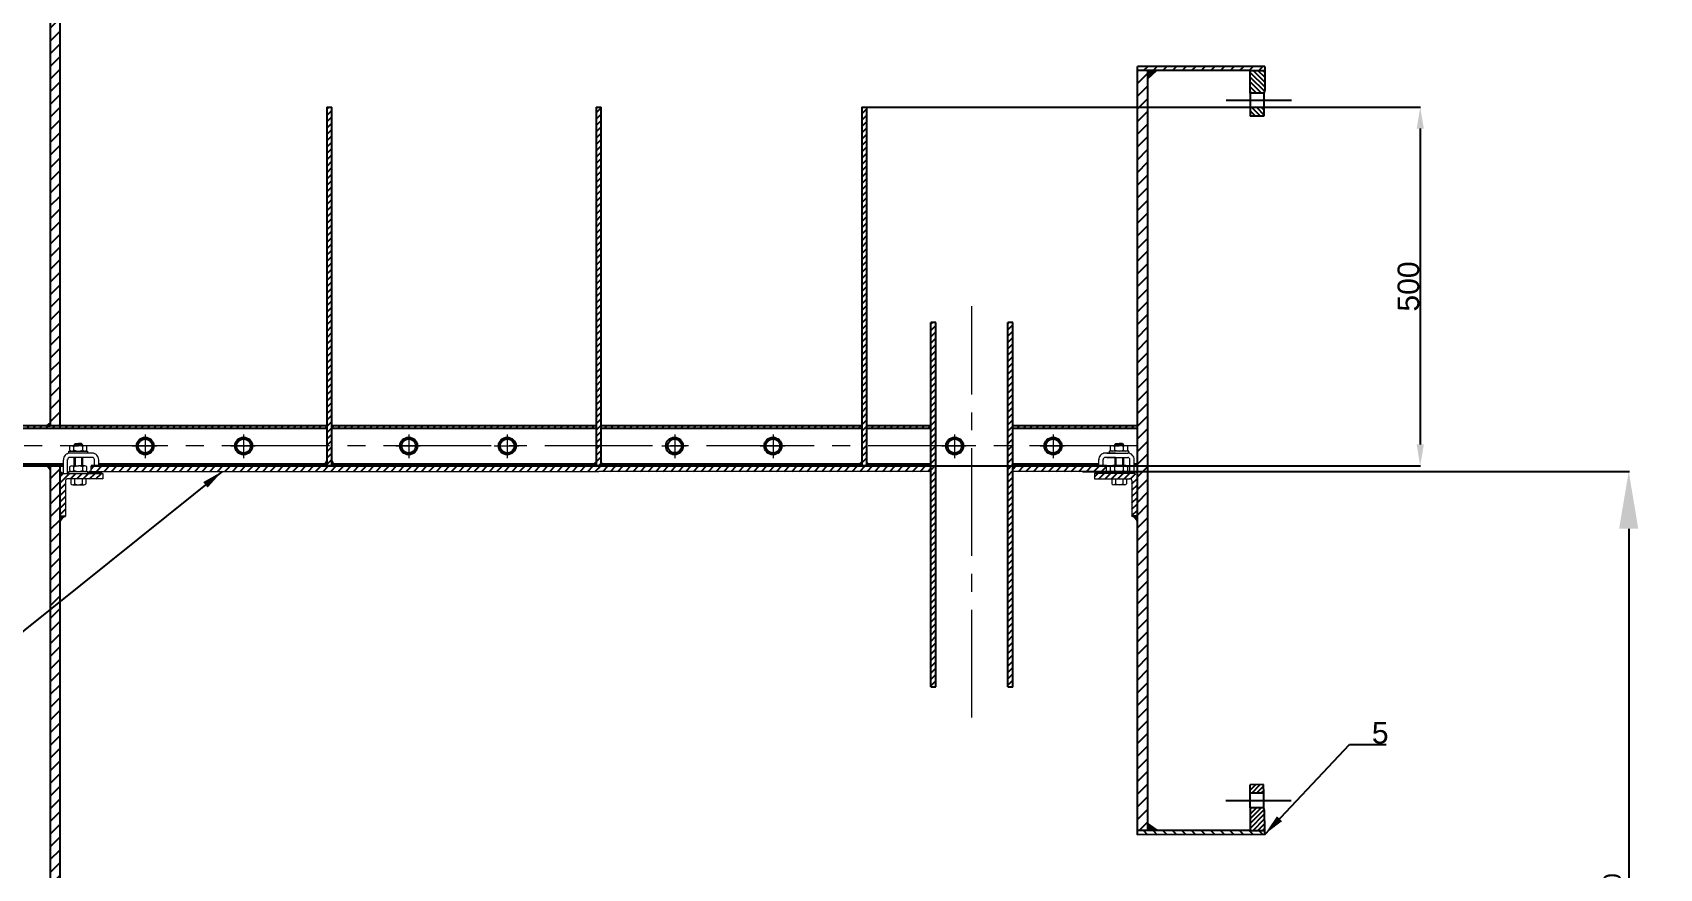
# Model space of a CAD drawing. Header units: inches. Extents: x 102447 to 288095, y 37526 to 105682.
# Drawn here: x 131247 to 133513, y 86632 to 87796 of the extents above; entities that cross this region are included whole.
import ezdxf

# ---------------------------------------------------------------- set-up
doc = ezdxf.new("R2010")
doc.units = ezdxf.units.IN
doc.header["$LTSCALE"] = 200
doc.header["$MEASUREMENT"] = 0
doc.linetypes.add('ACAD_ISO04W100', pattern=[30, 24, -3, 0, -3])
doc.linetypes.add('CENTER2', pattern=[1.125, 0.75, -0.125, 0.125, -0.125])
for name, color, linetype in [('d', 6, 'Continuous'), ('EQUIP', 3, 'Continuous'), ('Layer1', 5, 'ACAD_ISO04W100')]:
    doc.layers.add(name, color=color, linetype=linetype)
doc.layers.add('KI HIEU', color=40, linetype='Continuous', lineweight=25)
doc.layers.add('tam', color=211, linetype='CENTER2', lineweight=18)
doc.styles.get("Standard").update_dxf_attribs({"font": 'Font - TrueType - Arial.ttf'})
doc.dimstyles.new('ISO-25', dxfattribs={"dimtxt": 100, "dimasz": 80, "dimexe": 1.25, "dimexo": 0.625, "dimgap": 10, "dimtad": 1, "dimtoh": 1, "dimdec": 0, "dimtxsty": 'Standard', "dimcen": 2.5, "dimadec": 0, "dimazin": 0, "dimtfac": 1, "dimtdec": 0, "dimtmove": 0, "dimatfit": 3, "dimfxl": 1, "dimarcsym": 0})
doc.dimstyles.get("Standard").update_dxf_attribs({"dimtxt": 30, "dimasz": 30, "dimexe": 0.18, "dimexo": 0.0625, "dimgap": 1, "dimtad": 1, "dimtoh": 1, "dimdec": 0, "dimzin": 0, "dimdsep": 46, "dimtxsty": 'Standard', "dimcen": 0.09, "dimadec": 0, "dimazin": 0, "dimtfac": 1, "dimtdec": 0, "dimtofl": 0, "dimtmove": 0, "dimatfit": 3, "dimfxl": 1, "dimtolj": 1, "dimtzin": 0, "dimarcsym": 0})
pattern_1 = [(45, (-22867.8104, -454.5223), (-4.41941738, 4.41941738), [])]
pattern_2 = [(45, (80692.938, 70436.377), (-5.2614979, 5.2614979), [])]
pattern_3 = [(180, (137058.7397, 87026.831), (-1.48817634, 1.48817634), [1.48817634, -1.48817634]), (180, (137058.7397, 87027.389), (-1.48817634, 1.48817634), [1.48817634, -1.48817634]), (180, (137058.7397, 87027.9471), (-1.48817634, 1.48817634), [1.48817634, -1.48817634]), (90, (137058.5537, 87028.1332), (1.48817634, 1.48817634), [1.48817634, -1.48817634]), (90, (137057.9956, 87028.1332), (1.48817634, 1.48817634), [1.48817634, -1.48817634]), (90, (137057.4375, 87028.1332), (1.48817634, 1.48817634), [1.48817634, -1.48817634])]
pattern_4 = [(45, (-22867.8104, 1152.9185), (-4.41941738, 4.41941738), [])]
pattern_5 = [(315, (117763.759, 131318.6757), (3.3410512, 3.3410512), [])]
pattern_6 = [(45.138745, (117869.196, 43073.094), (3.34913193, -3.33295084), [])]

# ---------------------------------------------------------------- blocks, each defined once
blk = doc.blocks.new('*D58')
at = {"color": 0, "lineweight": -2, "transparency": 16777216}
for p, q in [((132709.2, 87185), (133471, 87185)), ((133469.8, 87105), (133469.8, 86068)), ((132686.4, 85988), (133471, 85988))]:
    blk.add_line(p, q, dxfattribs=at)
at = {"color": 0, "transparency": 16777216}
for points in [[(133456.4, 87105), (133483.1, 87105), (133469.8, 87185)], [(133456.4, 86068), (133483.1, 86068), (133469.8, 85988)]]:
    blk.add_solid(points, dxfattribs=at)
at = {"layer": 'Defpoints', "color": 0, "transparency": 16777216}
for p in [(132708.6, 87185), (132685.8, 85988), (133469.8, 85988)]:
    blk.add_point(p, dxfattribs=at)
at = {"color": 0, "transparency": 16777216, "insert": (133447, 86586.5), "char_height": 100, "attachment_point": 5, "rotation": 90}
blk.add_mtext('{\\H0.25x;1200}', dxfattribs=at)
blk = doc.blocks.new('*D59')
at = {"color": 0, "lineweight": -2, "transparency": 16777216}
for p, q in [((132409.1, 87692.4), (133179.7, 87692.4)), ((133179.5, 87662.4), (133179.5, 87222.5)), ((132421.6, 87192.5), (133179.7, 87192.5))]:
    blk.add_line(p, q, dxfattribs=at)
at = {"color": 0, "transparency": 16777216}
for points in [[(133174.5, 87662.4), (133184.5, 87662.4), (133179.5, 87692.4)], [(133174.5, 87222.5), (133184.5, 87222.5), (133179.5, 87192.5)]]:
    blk.add_solid(points, dxfattribs=at)
at = {"layer": 'Defpoints', "color": 0, "transparency": 16777216}
for p in [(132409, 87692.4), (132421.6, 87192.5), (133179.5, 87192.5)]:
    blk.add_point(p, dxfattribs=at)
at = {"color": 0, "transparency": 16777216, "insert": (133163.2, 87442.5), "char_height": 30, "attachment_point": 5, "rotation": 90}
blk.add_mtext('\\A1;500', dxfattribs=at)
blk = doc.blocks.new('*D80')
at = {"layer": 'Defpoints', "color": 0, "transparency": 16777216}
for p in [(130614.5, 90011.5), (131933.4, 90011.5), (131271.5, 82674.2)]:
    blk.add_point(p, dxfattribs=at)
at = {"layer": 'EQUIP', "color": 0, "lineweight": -2, "transparency": 16777216}
for p, q in [((131933.3, 90011.5), (130614.3, 90011.5)), ((130614.5, 82704.2), (130614.5, 89981.5)), ((131271.4, 82674.2), (130614.3, 82674.2))]:
    blk.add_line(p, q, dxfattribs=at)
at = {"layer": 'EQUIP', "color": 0, "transparency": 16777216}
for points in [[(130609.5, 89981.5), (130619.5, 89981.5), (130614.5, 90011.5)], [(130609.5, 82704.2), (130619.5, 82704.2), (130614.5, 82674.2)]]:
    blk.add_solid(points, dxfattribs=at)
at = {"layer": 'EQUIP', "color": 0, "transparency": 16777216, "insert": (130598.2, 86342.8), "char_height": 30, "attachment_point": 5, "rotation": 90}
blk.add_mtext('\\A1;7000', dxfattribs=at)

msp = doc.modelspace()

# ---------------------------------------------------------------- hatches: boundary and pattern name
h = msp.add_hatch()
h.set_pattern_fill('ANSI31', color=256, scale=100)
h.paths.add_polyline_path([(131285.4, 89622.2), (131271.5, 89622.2), (131271.5, 89411), (131285.4, 89411)])
edge = h.paths.add_edge_path()
edge.add_ellipse((132035.5, 89663.9), major_axis=(-750, 0), ratio=0.448962, start_angle=277.687, end_angle=360, ccw=False)
edge.add_ellipse((132035.5, 89663.9), major_axis=(-750, 0), ratio=0.448962, start_angle=277.0203, end_angle=277.687, ccw=False)
edge.add_line((131943.8, 89998.1), (131943.8, 90012.1))
edge.add_ellipse((132035.5, 89663.9), major_axis=(-764, 0), ratio=0.459033, start_angle=276.8965, end_angle=278.4704)
edge.add_ellipse((132035.5, 89663.9), major_axis=(-764, 0), ratio=0.459033, start_angle=278.4704, end_angle=360)
edge.add_line((131271.5, 89663.9), (131271.5, 89629.6))
edge.add_line((131271.5, 89629.6), (131285.4, 89629.6))
edge.add_line((131285.4, 89629.6), (131285.5, 89663.9))
h.paths.add_polyline_path([(131285.4, 89330.3), (131271.5, 89330.3), (131271.5, 88878.7), (131285.4, 88878.7)])
edge = h.paths.add_edge_path()
edge.add_ellipse((132035.5, 89663.9), major_axis=(-764, 0), ratio=0.459033, start_angle=180, end_angle=260.163)
edge.add_line((132166.1, 90009.5), (132152.3, 90010.5))
edge.add_ellipse((132035.5, 89663.9), major_axis=(-764, 0), ratio=0.459033, start_angle=261.2071, end_angle=261.8656)
edge.add_line((132143.6, 90011.1), (132143.6, 89997.1))
edge.add_ellipse((132035.5, 89663.9), major_axis=(-750, 0), ratio=0.448962, start_angle=180.0325, end_angle=261.7089, ccw=False)
edge.add_line((132785.5, 89664.1), (132785.5, 89629.6))
edge.add_line((132785.5, 89629.6), (132799.6, 89629.6))
edge.add_line((132799.6, 89629.6), (132799.6, 89663.9))
h.paths.add_polyline_path([(132799.6, 89622.2), (132785.5, 89622.2), (132785.6, 89111.2), (132799.6, 89111.3)])
h.paths.add_polyline_path([(132799.6, 88911.4), (132785.6, 88911.4), (132785.6, 87943.2), (132799.6, 87943.3)])
h.paths.add_polyline_path([(131285.4, 88828.7), (131271.5, 88828.7), (131271.5, 88478.7), (131285.4, 88478.7)])
h.paths.add_polyline_path([(131285.4, 88428.7), (131271.5, 88428.7), (131271.5, 87248.3), (131285.4, 87248.3)])
h.paths.add_polyline_path([(132799.6, 87743.4), (132785.6, 87743.4), (132785.6, 86684.6), (132799.6, 86684.6)])
h = msp.add_hatch()
h.set_pattern_fill('ANSI31', color=256, scale=50)
h.set_pattern_definition(pattern_4)
h.paths.add_polyline_path([(131573, 88483.4), (131573, 88691), (131566, 88691), (131566, 88083.5), (131573, 88083.5)])
h.paths.add_polyline_path([(131466, 88691), (131459, 88691), (131459, 88083.5), (131466, 88083.5)])
h.paths.add_polyline_path([(132505, 87220.4), (132498, 87220.4), (132498, 86885), (132505, 86885)])
h.paths.add_polyline_path([(132612, 87220.4), (132605, 87220.4), (132605, 86885), (132612, 86885)])
h.paths.add_polyline_path([(131573, 86015.9), (131566, 86015.9), (131566, 85680.6), (131573, 85680.6)])
h.paths.add_polyline_path([(131466, 86015.9), (131459, 86015.9), (131459, 85680.6), (131466, 85680.6)])
h.paths.add_polyline_path([(132505, 84817), (132498, 84817), (132498, 84709.8, 0.008634), (132505, 84707.7)])
h.paths.add_polyline_path([(132612, 84817), (132605, 84817), (132605, 84704.3, 0.008482), (132612, 84705.9)])
h.paths.add_polyline_path([(132612, 84705.9, -0.008482), (132605, 84704.3), (132605, 84481.6), (132612, 84481.6)])
h.paths.add_polyline_path([(132505, 84707.7, -0.008634), (132498, 84709.8), (132498, 84481.6), (132505, 84481.6)])
h.paths.add_polyline_path([(131466, 86188), (131459, 86188), (131459, 86015.9), (131466, 86015.9)])
h.paths.add_polyline_path([(131573, 86188), (131566, 86188), (131566, 86015.9), (131573, 86015.9)])
h.paths.add_polyline_path([(132612, 84989.1), (132605, 84989.1), (132605, 84817), (132612, 84817)])
h.paths.add_polyline_path([(132505, 84989.1), (132498, 84989.1), (132498, 84817), (132505, 84817)])
h.paths.add_polyline_path([(132505, 87392.5), (132498, 87392.5), (132498, 87220.4), (132505, 87220.4)])
h.paths.add_polyline_path([(132612, 87392.5), (132605, 87392.5), (132605, 87220.4), (132612, 87220.4)])
at = {"linetype": 'Continuous'}
for color, points in [(0, [(132799.6, 87731.8), (132812.4, 87743.4), (132799.6, 87743.4)]), (256, [(131271.5, 87252.8), (131266.5, 87248.3), (131271.5, 87248.3)]), (256, [(131267.8, 87192.5), (131271.5, 87192.5), (131271.5, 87187.4)]), (0, [(132799.7, 86696.1), (132799.6, 86684.6), (132816.2, 86684.6)])]:
    msp.add_hatch(color=color, dxfattribs=at).paths.add_polyline_path(points)
h = msp.add_hatch()
h.set_pattern_fill('ANSI31', color=6, scale=50)
h.set_pattern_definition(pattern_4)
h.paths.add_polyline_path([(131664, 87692.4), (131657, 87692.4), (131657, 87192.5), (131664, 87192.5)])
h.paths.add_polyline_path([(132039.1, 87692.4), (132032.1, 87692.4), (132032.1, 87192.5), (132039.1, 87192.5)])
h.paths.add_polyline_path([(132409, 87692.4), (132402, 87692.4), (132402, 87192.5), (132409, 87192.5)])
h = msp.add_hatch()
h.set_pattern_fill('ANSI31', color=3, scale=50)
h.set_pattern_definition(pattern_4)
h.paths.add_polyline_path([(131162.4, 87301), (131148.7, 87301), (131148.7, 87289.8), (131162.4, 87289.8)])
h.paths.add_polyline_path([(131162.4, 87274.9), (131148.7, 87274.9), (131147.5, 87270), (131147.5, 87248.3), (131162.4, 87248.3)])
h.paths.add_polyline_path([(131356.4, 87248.3), (131162.4, 87248.3), (131147.5, 87248.3), (131147.5, 87245.2), (131356.9, 87245.2, 0.005373)])
h.paths.add_polyline_path([(131290, 87195.6), (131147.5, 87195.6), (131147.5, 87192.5), (131290, 87192.5)])
h.paths.add_polyline_path([(131657, 87248.3), (131356.4, 87248.3, -0.005373), (131356.9, 87245.2), (131657, 87245.2)])
h.paths.add_polyline_path([(131654.1, 87195.6), (131356.9, 87195.6, -0.005373), (131356.4, 87192.5), (131649.3, 87192.5, 0.1066)])
h.paths.add_polyline_path([(131356.9, 87195.6), (131339.3, 87195.6), (131339.3, 87192.5), (131343.6, 87192.5), (131356.4, 87192.5, 0.005373)])
h.paths.add_polyline_path([(132032.1, 87248.3), (131664, 87248.3), (131664, 87245.2), (132032.1, 87245.2)])
h.paths.add_polyline_path([(132032.1, 87195.6), (131666.9, 87195.6, 0.1066), (131671.7, 87192.5), (132032.1, 87192.5)])
h.paths.add_polyline_path([(132402, 87248.3), (132039.1, 87248.3), (132039.1, 87245.2), (132402, 87245.2)])
h.paths.add_polyline_path([(132402, 87195.6), (132039.1, 87195.6), (132039.1, 87192.5), (132402, 87192.5)])
h.paths.add_polyline_path([(132498, 87195.6), (132409, 87195.6), (132409, 87192.5), (132498, 87192.5)])
h.paths.add_polyline_path([(132498, 87248.3), (132409, 87248.3), (132409, 87245.2), (132498, 87245.2)])
h.paths.add_polyline_path([(132785.6, 87248.3), (132612, 87248.3), (132612, 87245.2), (132785.6, 87245.2)])
h.paths.add_polyline_path([(132731.9, 87195.6), (132612, 87195.6), (132612, 87192.5), (132731.9, 87192.5)])
h.paths.add_polyline_path([(132785.6, 87195.6), (132781.1, 87195.6), (132781.1, 87192.5), (132785.6, 87192.5)])
h = msp.add_hatch()
h.set_pattern_fill('ANSI31', color=256, scale=100)
h.set_pattern_definition([(45, (238.674, 0), (-8.8388348, 8.8388348), [])])
edge = h.paths.add_edge_path()
edge.add_ellipse((132035.5, 83524.4), major_axis=(-764, 0), ratio=0.459033, start_angle=93.0217, end_angle=158.1054)
edge.add_ellipse((132035.5, 83524.4), major_axis=(-764, 0), ratio=0.459033, start_angle=158.1054, end_angle=180)
edge.add_line((132799.6, 83524.4), (132799.6, 83577.8))
edge.add_line((132799.6, 83577.8), (132785.5, 83577.8))
edge.add_line((132785.5, 83577.8), (132785.5, 83524.4))
edge.add_ellipse((132035.5, 83524.4), major_axis=(-750, 0), ratio=0.448936, start_angle=93.0815, end_angle=180, ccw=False)
edge.add_line((132075.8, 83188.2), (132075.8, 83174.2))
edge = h.paths.add_edge_path()
edge.add_ellipse((132035.5, 83524.4), major_axis=(-750, 0), ratio=0.448936, start_angle=0, end_angle=86.9185, ccw=False)
edge.add_line((131285.4, 83524.4), (131285.4, 83577.8))
edge.add_line((131285.4, 83577.8), (131271.5, 83577.8))
edge.add_line((131271.5, 83577.8), (131271.5, 83524.4))
edge.add_ellipse((132035.5, 83524.4), major_axis=(-764, 0), ratio=0.459033, start_angle=0, end_angle=21.8946)
edge.add_ellipse((132035.5, 83524.4), major_axis=(-764, 0), ratio=0.459033, start_angle=21.8946, end_angle=54.7411)
edge.add_ellipse((132035.5, 83524.4), major_axis=(-764, 0), ratio=0.459033, start_angle=54.7411, end_angle=86.9717)
edge.add_line((131995.2, 83174.2), (131995.2, 83188.2))
h.paths.add_polyline_path([(132799.6, 84054.7), (132785.5, 84054.7), (132785.5, 83619.4), (132785.5, 83585.2), (132799.6, 83585.2)])
h.paths.add_polyline_path([(131285.4, 84789.1), (131271.5, 84789.1), (131271.5, 84260.8), (131285.4, 84260.8)])
edge = h.paths.add_edge_path()
edge.add_arc((132630.5, 84911.4), 266.7, 305.5366, 309.3315, ccw=False)
edge.add_line((132785.5, 84694.4), (132785.5, 84254.5))
edge.add_line((132785.5, 84254.5), (132799.6, 84254.6))
edge.add_line((132799.6, 84254.6), (132799.6, 84705.1))
edge = h.paths.add_edge_path()
edge.add_arc((132630.5, 84911.4), 266.7, 50.6685, 54.4588)
edge.add_line((132785.6, 85128.5), (132785.5, 84694.4))
edge.add_arc((132630.5, 84911.4), 266.7, 305.5366, 309.3315)
edge.add_line((132799.6, 84705.1), (132799.6, 85117.7))
edge = h.paths.add_edge_path()
edge.add_line((132799.6, 85341.2), (132785.6, 85341.2))
edge.add_line((132785.6, 85341.2), (132785.6, 85128.5))
edge.add_arc((132630.5, 84911.4), 266.7, 50.6685, 54.4588, ccw=False)
edge.add_line((132799.6, 85117.7), (132799.6, 85341.2))
h.paths.add_polyline_path([(132799.6, 86484.8), (132785.6, 86484.8), (132785.6, 85541), (132799.6, 85541.1)])
h.paths.add_polyline_path([(131285.4, 85988), (131271.5, 85988), (131271.5, 84844.9), (131285.4, 84844.9)])
h.paths.add_polyline_path([(131285.4, 87192.5), (131271.5, 87192.5), (131271.5, 86043.8), (131285.4, 86043.8)])
h.paths.add_polyline_path([(131271.5, 83689.8), (131285.4, 83689.8), (131285.4, 83710.8), (131271.5, 83710.8)])
h.paths.add_polyline_path([(131285.4, 83609.2), (131271.5, 83609.2), (131271.5, 83585.2), (131285.4, 83585.2)])
h.paths.add_polyline_path([(131271.5, 84232.4), (131285.4, 84232.4), (131285.4, 84260.8), (131271.5, 84260.8)])
h.paths.add_polyline_path([(131285.4, 84169.4), (131271.5, 84169.4), (131271.5, 83710.8), (131285.4, 83710.8)])
at = {"linetype": 'Continuous', "lineweight": 9}
for points in [[(131288.6, 87182.1), (131285.6, 87185), (131285.6, 87182.1)], [(132782.6, 87182.1), (132785.6, 87185), (132785.6, 87182.1)]]:
    msp.add_hatch(color=0, dxfattribs=at).paths.add_polyline_path(points)
h = msp.add_hatch()
h.set_pattern_fill('ANSI31', color=6, scale=50)
h.set_pattern_definition(pattern_1)
h.paths.add_polyline_path([(131285.6, 87182), (131288.6, 87182.1), (131345.1, 87182.1), (131345.1, 87174.6), (131296.4, 87174.6, 0.500433), (131293, 87171.3), (131293, 87122.5), (131285.6, 87122.5)])
h = msp.add_hatch(dxfattribs=at)
h.set_pattern_fill('EARTH', color=0, scale=5.952705, style=0)
h.set_pattern_definition(pattern_3)
edge = h.paths.add_edge_path()
edge.add_line((131325.8, 87182.1), (131325.8, 87185))
edge.add_line((131325.8, 87185), (131343.6, 87185))
edge.add_line((131343.6, 87182.1), (131343.6, 87185))
edge.add_line((131288.6, 87182.1), (131345.1, 87182.1))
h = msp.add_hatch(color=0, dxfattribs=at)
edge = h.paths.add_edge_path()
edge.add_line((131657, 87192.5), (131657, 87199.9))
edge.add_arc((131644.5, 87205.1), 13.5, -69.1892, -22.588, ccw=False)
edge.add_line((131649.3, 87192.5), (131657, 87192.5))
h = msp.add_hatch(color=0, dxfattribs=at)
edge = h.paths.add_edge_path()
edge.add_line((131664, 87192.5), (131664, 87199.9))
edge.add_arc((131676.5, 87205.1), 13.5, 562.588, 609.1892)
edge.add_line((131671.7, 87192.5), (131664, 87192.5))
h = msp.add_hatch(color=0, dxfattribs=at)
edge = h.paths.add_edge_path()
edge.add_line((132032.1, 87192.5), (132032.1, 87199.9))
edge.add_arc((132019.6, 87205.1), 13.5, -69.1892, -22.588, ccw=False)
edge.add_line((132024.4, 87192.5), (132032.1, 87192.5))
h = msp.add_hatch(color=0, dxfattribs=at)
edge = h.paths.add_edge_path()
edge.add_line((132039.1, 87192.5), (132039.1, 87199.9))
edge.add_arc((132051.5, 87205.1), 13.5, 562.588, 609.1892)
edge.add_line((132046.7, 87192.5), (132039.1, 87192.5))
h = msp.add_hatch(color=0, dxfattribs=at)
edge = h.paths.add_edge_path()
edge.add_line((132402, 87192.5), (132402, 87199.9))
edge.add_arc((132389.5, 87205.1), 13.5, -69.1892, -22.588, ccw=False)
edge.add_line((132394.3, 87192.5), (132402, 87192.5))
h = msp.add_hatch(color=0, dxfattribs=at)
edge = h.paths.add_edge_path()
edge.add_line((132409, 87192.5), (132409, 87199.9))
edge.add_arc((132421.5, 87205.1), 13.5, 562.588, 609.1892)
edge.add_line((132416.7, 87192.5), (132409, 87192.5))
h = msp.add_hatch(dxfattribs=at)
h.set_pattern_fill('EARTH', color=0, scale=5.952705, style=0)
h.set_pattern_definition(pattern_3)
edge = h.paths.add_edge_path()
edge.add_line((132745.4, 87182.1), (132745.4, 87185))
edge.add_line((132745.4, 87185), (132727.5, 87185))
edge.add_line((132727.5, 87182.1), (132727.5, 87185))
edge.add_line((132782.6, 87182.1), (132726, 87182.1))
h = msp.add_hatch()
h.set_pattern_fill('ANSI31', color=6, scale=50)
h.set_pattern_definition(pattern_1)
h.paths.add_polyline_path([(132785.6, 87182), (132782.6, 87182.1), (132726, 87182.1), (132726, 87174.6), (132774.7, 87174.6, -0.500433), (132778.1, 87171.3), (132778.1, 87122.5), (132785.6, 87122.5)])
h = msp.add_hatch(color=0, dxfattribs=at)
edge = h.paths.add_edge_path()
edge.add_line((131285.6, 87122.5), (131293, 87122.5))
edge.add_arc((131298.2, 87110.1), 13.5, 472.588, 519.1892)
edge.add_line((131285.6, 87114.9), (131285.6, 87122.5))
h = msp.add_hatch(color=0, dxfattribs=at)
edge = h.paths.add_edge_path()
edge.add_line((132785.6, 87122.5), (132778.1, 87122.5))
edge.add_arc((132772.9, 87110.1), 13.5, 20.8108, 67.412, ccw=False)
edge.add_line((132785.6, 87114.9), (132785.6, 87122.5))
at = {"layer": 'd', "linetype": 'ByBlock'}
h = msp.add_hatch(dxfattribs=at)
h.set_pattern_fill('ANSI31', color=256, scale=75.599358, style=0)
h.set_pattern_definition([(45, (117767.539, 131318.676), (-6.6821024, 6.6821024), [])])
h.paths.add_polyline_path([(132942.8, 87743.4), (132837.2, 87743.4), (132812.4, 87743.4), (132785.6, 87743.4), (132785.6, 87749.1), (132837.2, 87749.1), (132963, 87749.1), (132963, 87743.4)])
edge = h.paths.add_edge_path(flags=16)
edge.add_line((132785.6, 87743.4), (132812.4, 87743.4))
at = {"layer": 'd'}
h = msp.add_hatch(dxfattribs=at)
h.set_pattern_fill('ANSI31', color=256, scale=37.799679, angle=-90, style=0)
h.set_pattern_definition(pattern_5)
h.paths.add_polyline_path([(132942.8, 87711.9), (132942.8, 87743.4), (132963, 87743.4), (132963, 87716.3), (132961.7, 87711.9)])
h = msp.add_hatch(dxfattribs=at)
h.set_pattern_fill('ANSI31', color=256, scale=37.799679, angle=-90, style=0)
h.set_pattern_definition(pattern_5)
h.paths.add_polyline_path([(132942.8, 87691.7), (132942.8, 87679.8), (132961.7, 87679.8), (132961.7, 87691.7)])
at = {"layer": 'd', "linetype": 'ByBlock'}
h = msp.add_hatch(dxfattribs=at)
h.set_pattern_fill('ANSI31', color=256, scale=59.527054, style=0)
h.set_pattern_definition(pattern_2)
edge = h.paths.add_edge_path()
edge.add_line((131328.8, 87192.5), (131328.7, 87192.5))
h.paths.add_polyline_path([(132035.6, 87192.5), (132035.6, 87185), (131328.7, 87185), (131328.7, 87192.5)])
h = msp.add_hatch(dxfattribs=at)
h.set_pattern_fill('ANSI31', color=256, scale=59.527054, style=0)
h.set_pattern_definition(pattern_2)
edge = h.paths.add_edge_path()
edge.add_line((132742.3, 87192.5), (132742.4, 87192.5))
h.paths.add_polyline_path([(132498, 87185), (132498, 87192.5), (132035.6, 87192.5), (132035.6, 87185)])
h.paths.add_polyline_path([(132612, 87192.5), (132612, 87185), (132742.4, 87185), (132742.4, 87192.5)])
at = {"layer": 'd'}
h = msp.add_hatch(dxfattribs=at)
h.set_pattern_fill('ANSI31', color=256, scale=37.799679, angle=-90, style=0)
h.set_pattern_definition(pattern_6)
h.paths.add_polyline_path([(132942.6, 86736.7), (132942.6, 86748.6), (132961.4, 86748.7), (132961.5, 86736.7)])
h = msp.add_hatch(dxfattribs=at)
h.set_pattern_fill('ANSI31', color=256, scale=37.799679, angle=-90, style=0)
h.set_pattern_definition(pattern_6)
h.paths.add_polyline_path([(132942.6, 86716.5), (132942.7, 86685), (132962.9, 86685), (132962.8, 86712.1), (132961.5, 86716.5)])
at = {"layer": 'd', "linetype": 'ByBlock'}
h = msp.add_hatch(dxfattribs=at)
h.set_pattern_fill('ANSI31', color=256, scale=75.599358, style=0)
h.set_pattern_definition([(315.138745, (117872.976, 43073.103), (-6.6659017, -6.6982639), [])])
h.paths.add_polyline_path([(132942.7, 86685), (132837.1, 86684.7), (132812.3, 86684.7), (132785.7, 86684.6), (132785.7, 86678.9), (132837.1, 86679.1), (132962.9, 86679.4), (132962.9, 86685)])
edge = h.paths.add_edge_path(flags=17)
edge.add_line((132785.7, 86684.6), (132812.3, 86684.7))

# ---------------------------------------------------------------- linework, layer by layer
for p, q in [((131271.5, 88428.7), (131271.5, 87248.3)), ((131285.4, 87248.3), (131285.4, 88428.7)), ((132785.6, 86678.9), (132785.6, 87749.1)), ((132799.6, 87749.1), (132799.6, 87748.7)), ((132799.6, 87743.4), (132799.6, 86684.6)), ((131657, 87692.4), (131657, 87192.5)), ((131657, 87692.4), (131664, 87692.4)), ((131664, 87192.5), (131664, 87692.4)), ((132032.1, 87692.4), (132032.1, 87192.5)), ((132032.1, 87692.4), (132039.1, 87692.4)), ((132039.1, 87192.5), (132039.1, 87692.4)), ((132402, 87692.4), (132402, 87192.5)), ((132402, 87692.4), (132409, 87692.4)), ((132409, 87192.5), (132409, 87692.4)), ((132498, 86885), (132498, 87392.5)), ((132505, 87392.5), (132498, 87392.5)), ((132505, 86885), (132505, 87392.5)), ((132605, 86885), (132605, 87392.5)), ((132612, 87392.5), (132605, 87392.5)), ((132612, 86885), (132612, 87392.5)), ((131271.5, 87192.6), (131271.5, 86043.8)), ((131285.5, 87192.5), (131271.5, 87192.5)), ((131285.4, 86043.8), (131285.4, 87192.5)), ((131657, 87192.5), (131664, 87192.5)), ((132039.1, 87192.5), (132032.1, 87192.5)), ((132032.1, 87192.5), (132039.1, 87192.5)), ((132409, 87192.5), (132402, 87192.5)), ((132402, 87192.5), (132409, 87192.5)), ((132498, 86885), (132505, 86885)), ((132605, 86885), (132612, 86885)), ((132799.6, 86679.3), (132799.6, 86679))]:
    msp.add_line(p, q)
at = {"color": 0, "linetype": 'Continuous'}
for p, q in [((132853.4, 87749.1), (132785.6, 87749.1)), ((132963, 87749.1), (132837.2, 87749.1)), ((132963, 87749.1), (132963, 87743.4)), ((132861.1, 87743.4), (132785.6, 87743.4)), ((132798.8, 87743.4), (132812.4, 87743.4)), ((132798.8, 87743.4), (132812.4, 87743.4)), ((132799.6, 87731.8), (132812.4, 87743.4)), ((132942.8, 87743.4), (132837.2, 87743.4)), ((132942.8, 87743.4), (132963, 87743.4)), ((132942.8, 87711.9), (132942.8, 87743.4)), ((132963, 87743.4), (132963, 87716.3)), ((132961.7, 87711.9), (132942.8, 87711.9)), ((132942.8, 87711.9), (132942.8, 87691.7)), ((132963, 87716.3), (132961.7, 87711.9)), ((132961.7, 87711.9), (132961.7, 87691.7)), ((132961.7, 87691.7), (132942.8, 87691.7)), ((132942.8, 87691.7), (132942.8, 87679.8)), ((132961.7, 87679.8), (132942.8, 87679.8)), ((132961.7, 87691.7), (132961.7, 87679.8)), ((131271.5, 87248.3), (131266.5, 87248.3)), ((131271.5, 87192.5), (131267.8, 87192.5)), ((131290, 87192.5), (131285.5, 87192.5)), ((132498, 87192.5), (131328.7, 87192.5)), ((132742.4, 87192.5), (132612, 87192.5)), ((132961.4, 86748.7), (132942.6, 86748.6)), ((132942.6, 86736.7), (132942.6, 86748.6)), ((132961.5, 86736.7), (132961.4, 86748.7)), ((132961.5, 86736.7), (132942.6, 86736.7)), ((132942.6, 86716.5), (132942.6, 86736.7)), ((132961.5, 86716.5), (132961.5, 86736.7)), ((132961.5, 86716.5), (132942.6, 86716.5)), ((132942.6, 86716.5), (132942.7, 86685)), ((132962.8, 86712.1), (132961.5, 86716.5)), ((132962.9, 86685), (132962.8, 86712.1)), ((132942.7, 86685), (132785.6, 86684.6)), ((132962.9, 86679.4), (132785.6, 86678.9)), ((132840, 86679.1), (132785.6, 86678.9)), ((132847.6, 86684.8), (132812.3, 86684.7)), ((132942.7, 86685), (132962.9, 86685)), ((132962.9, 86679.4), (132962.9, 86685))]:
    msp.add_line(p, q, dxfattribs=at)
at = {"linetype": 'Continuous'}
for p, q in [((131268.4, 87248.3), (131162.4, 87248.3)), ((131657, 87248.3), (131162.4, 87248.3)), ((131271.5, 87252.8), (131266.5, 87248.3)), ((131266.5, 87248.3), (131271.5, 87248.3)), ((131266.5, 87248.3), (131271.5, 87248.3)), ((132032.1, 87248.3), (131664, 87248.3)), ((132402, 87248.3), (132039.1, 87248.3)), ((132498, 87248.3), (132409, 87248.3)), ((132785.6, 87248.3), (132612, 87248.3)), ((131147.5, 87245.2), (131657, 87245.2)), ((131664, 87245.2), (132032.1, 87245.2)), ((132039.1, 87245.2), (132402, 87245.2)), ((132409, 87245.2), (132498, 87245.2)), ((132612, 87245.2), (132785.6, 87245.2)), ((131147.5, 87195.6), (131290, 87195.6)), ((131147.5, 87195.6), (131290, 87195.6)), ((131147.5, 87192.5), (131290, 87192.5)), ((131290, 87192.5), (131162.4, 87192.5)), ((131290, 87192.5), (131162.4, 87192.5)), ((131271.5, 87192.5), (131267.8, 87192.5)), ((131267.8, 87192.5), (131271.5, 87192.5)), ((131267.8, 87192.5), (131271.5, 87187.4)), ((132498, 87192.5), (131328.7, 87192.5)), ((132498, 87192.5), (131328.7, 87192.5)), ((131328.7, 87192.5), (132498, 87192.5)), ((131339.3, 87195.6), (131657, 87195.6)), ((131664, 87195.6), (132032.1, 87195.6)), ((131664, 87195.6), (132032.1, 87195.6)), ((132039.1, 87195.6), (132402, 87195.6)), ((132039.1, 87195.6), (132402, 87195.6)), ((132409, 87195.6), (132498, 87195.6)), ((132409, 87195.6), (132498, 87195.6)), ((132612, 87195.6), (132731.9, 87195.6)), ((132612, 87195.6), (132731.9, 87195.6)), ((132612, 87192.5), (132742.4, 87192.5)), ((132742.4, 87192.5), (132612, 87192.5)), ((132742.4, 87192.5), (132612, 87192.5)), ((132751.2, 87192.5), (132769.3, 87192.5)), ((132769.3, 87192.5), (132751.2, 87192.5)), ((132769.3, 87192.5), (132751.2, 87192.5)), ((132781.1, 87195.6), (132785.6, 87195.6)), ((131285.6, 87122.5), (131293, 87122.5)), ((132785.6, 87122.5), (132778.1, 87122.5))]:
    msp.add_line(p, q, dxfattribs=at)
at = {"color": 0, "linetype": 'Continuous', "lineweight": 9}
for p, q in [((131306.4, 87223.7), (131304.9, 87222.2)), ((131306.4, 87223.7), (131310.9, 87223.7)), ((131315.3, 87223.7), (131310.9, 87223.7)), ((131316.9, 87222.2), (131315.3, 87223.7)), ((132754.2, 87222.2), (132755.8, 87223.7)), ((132755.8, 87223.7), (132760.3, 87223.7)), ((132764.7, 87223.7), (132760.3, 87223.7)), ((132764.7, 87223.7), (132766.2, 87222.2)), ((131290, 87185), (131290, 87201.3)), ((131296, 87198.3), (131296, 87201.6)), ((131297.5, 87210.3), (131297.5, 87213.3)), ((131297.5, 87213.3), (131298.8, 87213.3)), ((131330.3, 87210.3), (131298.7, 87210.3)), ((131330.2, 87204.4), (131298.7, 87204.4)), ((131298.8, 87214.5), (131298.8, 87219.6)), ((131298.8, 87213.3), (131304.8, 87213.3)), ((131301.8, 87220.8), (131304.8, 87220.8)), ((131304.8, 87220.8), (131310.9, 87220.8)), ((131304.8, 87214.5), (131304.8, 87219.6)), ((131304.8, 87213.3), (131310.9, 87213.3)), ((131304.8, 87204.4), (131304.8, 87192.5)), ((131304.9, 87222.2), (131310.9, 87222.2)), ((131304.9, 87220.8), (131304.9, 87222.2)), ((131306.4, 87220.8), (131306.4, 87222.2)), ((131306.4, 87204.4), (131306.4, 87192.5)), ((131316.9, 87222.2), (131310.9, 87222.2)), ((131316.9, 87220.8), (131310.9, 87220.8)), ((131310.9, 87213.3), (131324.3, 87213.3)), ((131315.3, 87220.8), (131315.3, 87222.2)), ((131315.3, 87204.4), (131315.3, 87192.5)), ((131316.8, 87220.8), (131316.8, 87222.3)), ((131316.8, 87204.4), (131316.8, 87192.5)), ((131319.9, 87220.8), (131316.9, 87220.8)), ((131316.9, 87214.5), (131316.9, 87219.6)), ((131322.9, 87214.5), (131322.9, 87219.6)), ((131324.3, 87210.3), (131324.3, 87213.3)), ((131333.3, 87198.3), (131333.3, 87201.6)), ((131339.3, 87197.8), (131339.3, 87201.7)), ((132731.9, 87197.8), (132731.9, 87201.7)), ((132737.8, 87198.3), (132737.8, 87201.6)), ((132755.1, 87210.3), (132740.6, 87210.3)), ((132755.1, 87204.4), (132740.6, 87204.4)), ((132743.2, 87210.3), (132772.4, 87210.3)), ((132743.2, 87204.4), (132772.4, 87204.4)), ((132746.9, 87210.3), (132746.9, 87213.3)), ((132760.3, 87213.3), (132746.9, 87213.3)), ((132748.2, 87214.5), (132748.2, 87219.6)), ((132751.2, 87220.8), (132754.2, 87220.8)), ((132754.2, 87222.2), (132760.3, 87222.2)), ((132754.2, 87220.8), (132760.3, 87220.8)), ((132754.2, 87214.5), (132754.2, 87219.6)), ((132754.3, 87220.8), (132754.3, 87222.3)), ((132754.3, 87204.4), (132754.3, 87192.5)), ((132755.8, 87220.8), (132755.8, 87222.2)), ((132755.8, 87204.4), (132755.8, 87192.5)), ((132766.2, 87222.2), (132760.3, 87222.2)), ((132766.3, 87220.8), (132760.3, 87220.8)), ((132766.3, 87213.3), (132760.3, 87213.3)), ((132764.7, 87220.8), (132764.7, 87222.2)), ((132764.7, 87204.4), (132764.7, 87192.5)), ((132766.2, 87220.8), (132766.2, 87222.2)), ((132769.3, 87220.8), (132766.3, 87220.8)), ((132766.3, 87214.5), (132766.3, 87219.6)), ((132772.3, 87213.3), (132766.3, 87213.3)), ((132766.3, 87204.4), (132766.3, 87192.5)), ((132772.3, 87214.5), (132772.3, 87219.6)), ((132773.7, 87213.3), (132772.3, 87213.3)), ((132773.7, 87210.3), (132773.7, 87213.3)), ((132775.2, 87198.3), (132775.2, 87201.6)), ((132781.1, 87197.8), (132781.1, 87201.7)), ((131288.6, 87182.1), (131285.6, 87185)), ((131285.6, 87182), (131288.6, 87182.1)), ((131285.6, 87182.1), (131288.6, 87182.1)), ((131288.6, 87182.1), (131345.1, 87182.1)), ((131290, 87182.1), (131290, 87185)), ((131296, 87185), (131296, 87198.3)), ((131296, 87182.1), (131296, 87185)), ((131297.5, 87185), (131298.8, 87185)), ((131297.5, 87182.1), (131297.5, 87185)), ((131298.8, 87186.2), (131298.8, 87191.3)), ((131298.8, 87185), (131304.8, 87185)), ((131301.8, 87192.5), (131304.8, 87192.5)), ((131304.8, 87192.5), (131310.9, 87192.5)), ((131304.8, 87186.2), (131304.8, 87191.3)), ((131304.8, 87185), (131310.9, 87185)), ((131319.9, 87192.5), (131310.9, 87192.5)), ((131310.9, 87185), (131324.3, 87185)), ((131316.9, 87186.2), (131316.9, 87191.3)), ((131322.9, 87186.2), (131322.9, 87191.3)), ((131324.3, 87182.1), (131324.3, 87185)), ((131325.8, 87182.1), (131325.8, 87185)), ((131328.7, 87185), (131328.7, 87192.5)), ((131328.7, 87192.5), (131343.6, 87192.5)), ((131328.7, 87185), (131343.6, 87185)), ((131333.3, 87192.5), (131333.3, 87198.3)), ((131339.3, 87192.5), (131339.3, 87197.8)), ((131343.6, 87192.5), (132035.6, 87192.5)), ((131343.6, 87185), (132035.6, 87185)), ((131343.6, 87182.1), (131343.6, 87185)), ((131345.1, 87182.1), (131345.1, 87174.6)), ((132498, 87185), (132035.6, 87185)), ((132727.5, 87185), (132612, 87185)), ((132726, 87182.1), (132726, 87174.6)), ((132782.6, 87182.1), (132726, 87182.1)), ((132742.4, 87192.5), (132727.5, 87192.5)), ((132742.4, 87185), (132727.5, 87185)), ((132727.5, 87182.1), (132727.5, 87185)), ((132731.9, 87192.5), (132731.9, 87197.8)), ((132737.8, 87192.5), (132737.8, 87198.3)), ((132742.4, 87185), (132742.4, 87192.5)), ((132745.4, 87182.1), (132745.4, 87185)), ((132746.9, 87182.1), (132746.9, 87185)), ((132760.3, 87185), (132746.9, 87185)), ((132748.2, 87186.2), (132748.2, 87191.3)), ((132751.2, 87192.5), (132754.2, 87192.5)), ((132754.2, 87186.2), (132754.2, 87191.3)), ((132766.3, 87185), (132760.3, 87185)), ((132769.3, 87192.5), (132766.3, 87192.5)), ((132766.3, 87186.2), (132766.3, 87191.3)), ((132772.3, 87185), (132766.3, 87185)), ((132772.3, 87186.2), (132772.3, 87191.3)), ((132773.7, 87185), (132772.3, 87185)), ((132773.7, 87182.1), (132773.7, 87185)), ((132775.2, 87185), (132775.2, 87198.3)), ((132775.2, 87182.1), (132775.2, 87185)), ((132781.1, 87185), (132781.1, 87197.8)), ((132785.6, 87192.5), (132781.1, 87192.5)), ((132781.1, 87182.1), (132781.1, 87185)), ((131293, 87172.1), (131293, 87122.5)), ((131345.1, 87174.6), (131295.5, 87174.6)), ((131300.6, 87174.6), (131300.6, 87167.6)), ((131303.2, 87166.4), (131305.7, 87166.4)), ((131305.7, 87174.6), (131305.7, 87167.6)), ((131305.7, 87166.4), (131310.9, 87166.4)), ((131310.9, 87166.4), (131316, 87166.4)), ((131316, 87174.6), (131316, 87167.6)), ((131316, 87166.4), (131318.5, 87166.4)), ((131321.1, 87174.6), (131321.1, 87167.8)), ((132726, 87174.6), (132775.6, 87174.6)), ((132750, 87174.6), (132750, 87167.8)), ((132755.1, 87166.4), (132752.6, 87166.4)), ((132755.1, 87174.6), (132755.1, 87167.6)), ((132760.3, 87166.4), (132755.1, 87166.4)), ((132765.4, 87166.4), (132760.3, 87166.4)), ((132765.4, 87174.6), (132765.4, 87167.6)), ((132768, 87166.4), (132765.4, 87166.4)), ((132770.5, 87174.6), (132770.5, 87167.6)), ((132778.1, 87172.1), (132778.1, 87122.5)), ((131285.6, 87122.5), (131293, 87122.5)), ((131285.6, 87122.5), (131293, 87122.5)), ((132785.6, 87122.5), (132778.1, 87122.5)), ((132785.6, 87122.5), (132778.1, 87122.5))]:
    msp.add_line(p, q, dxfattribs=at)
at = {"linetype": 'Continuous', "lineweight": 9}
for p, q in [((131328.7, 87185), (131325.8, 87185)), ((131328.8, 87192.5), (131328.7, 87192.5)), ((132742.3, 87192.5), (132742.4, 87192.5)), ((132742.4, 87185), (132745.4, 87185))]:
    msp.add_line(p, q, dxfattribs=at)
for centre, radius in [((131403.9, 87220.4), 12), ((131403.9, 87220.4), 10), ((131541, 87220.4), 12), ((131541, 87220.4), 10), ((131770.9, 87220.4), 12), ((131770.9, 87220.4), 10), ((131908.1, 87220.4), 12), ((131908.1, 87220.4), 10), ((132141, 87220.4), 12), ((132141.3, 87220.4), 9.75), ((132278.1, 87220.4), 12), ((132278.1, 87220.4), 10), ((132531.1, 87220.4), 12), ((132531.1, 87220.4), 10), ((132668.2, 87220.4), 12), ((132668.2, 87220.4), 10)]:
    msp.add_circle(centre, radius)
at = {"color": 0, "linetype": 'Continuous', "lineweight": 9}
for centre, radius, start, end in [((131299, 87201.4), 8.93, 89.9475, 180.8309), ((131299, 87201.4), 2.98, 88.2597, 180.1031), ((131301.8, 87216.3), 4.41, 46.8858, 133.1142), ((131301.8, 87217.7), 4.41, 226.8858, 313.1142), ((131319.9, 87216.3), 4.41, 46.8858, 133.1142), ((131319.9, 87217.7), 4.41, 226.8858, 313.1142), ((131330.3, 87201.4), 2.98, 359.8969, 91.7403), ((131330.3, 87201.4), 8.93, 359.1691, 90.0525), ((132740.8, 87201.4), 8.93, 89.9475, 180.8309), ((132740.8, 87201.4), 2.98, 88.2597, 180.1031), ((132751.2, 87216.3), 4.41, 46.8858, 133.1142), ((132751.2, 87217.7), 4.41, 226.8858, 313.1142), ((132769.3, 87216.3), 4.41, 46.8858, 133.1142), ((132769.3, 87217.7), 4.41, 226.8858, 313.1142), ((132772.2, 87201.4), 2.98, 359.8969, 91.7403), ((132772.2, 87201.4), 8.93, 359.1691, 90.0525), ((131301.8, 87188.1), 4.41, 46.8858, 133.1142), ((131301.8, 87189.4), 4.41, 226.8858, 313.1142), ((131319.9, 87188.1), 4.41, 46.8858, 133.1142), ((131319.9, 87189.4), 4.41, 226.8858, 313.1142), ((131644.5, 87205.1), 13.5, 290.8108, 337.412), ((131676.5, 87205.1), 13.5, 202.588, 249.1892), ((132751.2, 87188.1), 4.41, 46.8858, 133.1142), ((132751.2, 87189.4), 4.41, 226.8858, 313.1142), ((132769.3, 87188.1), 4.41, 46.8858, 133.1142), ((132769.3, 87189.4), 4.41, 226.8858, 313.1142), ((131296, 87171.7), 2.98, 80.9162, 187.2558), ((131303.2, 87169.8), 3.36, 220.2393, 319.7607), ((131310.9, 87178.1), 11.7, 243.8895, 296.1105), ((131318.5, 87169.6), 3.21, 218.9668, 325.3851), ((132752.6, 87169.6), 3.21, 214.6149, 321.0332), ((132760.3, 87178.1), 11.7, 243.8895, 296.1105), ((132768, 87169.8), 3.36, 220.2393, 319.7607), ((132775.2, 87171.7), 2.98, 352.7442, 99.0838), ((131298.2, 87110.1), 13.5, 112.588, 159.1892), ((132772.9, 87110.1), 13.5, 20.8108, 67.412)]:
    msp.add_arc(centre, radius, start, end, dxfattribs=at)
at = {"linetype": 'Continuous', "lineweight": 9}
for centre, start, end in [((131310.9, 87204.9), 67.6523, 112.3477), ((131310.9, 87229.2), 247.6523, 292.3477), ((132760.3, 87204.9), 67.6523, 112.3477), ((132760.3, 87229.2), 247.6523, 292.3477), ((131310.9, 87176.6), 67.6523, 112.3477), ((131310.9, 87200.9), 247.6523, 292.3477), ((132760.3, 87176.6), 67.6523, 112.3477), ((132760.3, 87200.9), 247.6523, 292.3477)]:
    msp.add_arc(centre, 15.9, start, end, dxfattribs=at)
at = {"layer": 'Layer1'}
for p, q in [((132909.2, 87701.8), (133000, 87701.8)), ((132909, 86726.5), (132999.8, 86726.7))]:
    msp.add_line(p, q, dxfattribs=at)
at = {"layer": 'tam'}
for p, q in [((132555, 86842.2), (132555, 87415)), ((131403.9, 87236.2), (131403.9, 87203.2)), ((131541, 87236.2), (131541, 87203.2)), ((131770.9, 87236.2), (131770.9, 87203.2)), ((131908.1, 87236.2), (131908.1, 87203.2)), ((132141.3, 87236.2), (132141.3, 87203.2)), ((132278.4, 87236.2), (132278.4, 87203.2)), ((132531.1, 87236.2), (132531.1, 87203.2)), ((132668.2, 87236.2), (132668.2, 87203.2)), ((132785.6, 87220.4), (131128.7, 87220.4)), ((131386, 87220.4), (131420, 87220.4)), ((131523.1, 87220.4), (131557.1, 87220.4)), ((131753, 87220.4), (131787, 87220.4)), ((131890.1, 87220.4), (131924.1, 87220.4)), ((132123.3, 87220.4), (132157.3, 87220.4)), ((132260.4, 87220.4), (132294.5, 87220.4)), ((132513.2, 87220.4), (132547.2, 87220.4)), ((132650.3, 87220.4), (132684.3, 87220.4))]:
    msp.add_line(p, q, dxfattribs=at)

# ---------------------------------------------------------------- texts
at = {"layer": 'KI HIEU', "insert": (133112.1, 86805.5), "char_height": 30, "width": 87.726, "attachment_point": 7}
msp.add_mtext('\\A1;5', dxfattribs=at)

# ---------------------------------------------------------------- dimensions: what is measured, and where the dimension line sits
dim = msp.add_linear_dim(base=(133179.5, 87192.5), p1=(132409, 87692.4), p2=(132421.6, 87192.5), angle=90, text='500', dimstyle='Standard')
dim.commit()
dim.dimension.update_dxf_attribs({"geometry": '*D59', "text_midpoint": (133163.2, 87442.5)})
at = {"color": 3}
dim = msp.add_linear_dim(base=(133469.8, 85988), p1=(132708.6, 87185), p2=(132685.8, 85988), angle=90, text='{\\H0.25x;1200}', dimstyle='ISO-25', dxfattribs=at)
dim.commit()
dim.dimension.update_dxf_attribs({"geometry": '*D58', "text_midpoint": (133469.8, 86586.5), "dimtype": 160})
at = {"layer": 'EQUIP'}
dim = msp.add_linear_dim(base=(130614.5, 90011.5), p1=(131271.5, 82674.2), p2=(131933.4, 90011.5), angle=90, text='7000', dimstyle='Standard', dxfattribs=at)
dim.commit()
dim.dimension.update_dxf_attribs({"geometry": '*D80', "text_midpoint": (130598.2, 86342.8)})

# ---------------------------------------------------------------- leaders
at = {"layer": 'KI HIEU', "annotation_type": 0, "has_hookline": 1}
for points, hookline_direction, text_width in [([(131511.2, 87185), (131116.8, 86868.6), (131086.8, 86868.6)], 1, 19.7), ([(132962.9, 86679.4), (133081.1, 86804.5), (133111.1, 86804.5)], 0, 19.9)]:
    msp.add_leader(points, dimstyle='Standard', override={"dimgap": 1, "dimtad": 1}, dxfattribs=dict(at, hookline_direction=hookline_direction, text_width=text_width))

doc.saveas('drawing.dxf')
